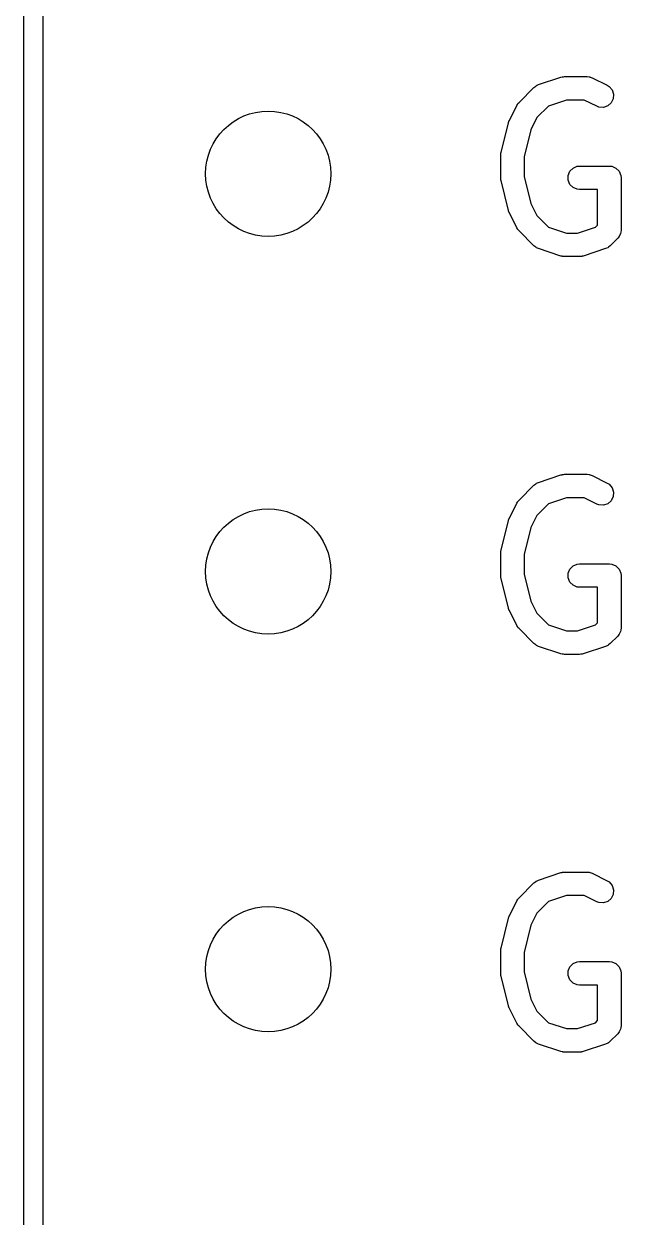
# Model space of a CAD drawing. Extents: x 19.8 to 98.9, y -129.1 to -67.1.
# Drawn here: x 55.28 to 59.09, y -121.46 to -113.84 of the extents above; entities that cross this region are included whole.
import ezdxf

# ---------------------------------------------------------------- set-up
doc = ezdxf.new("R2010")
doc.units = 0
doc.layers.add('BLACK', color=7, linetype='CONTINUOUS')

msp = doc.modelspace()

# ---------------------------------------------------------------- linework, layer by layer
at = {"layer": 'BLACK', "linetype": 'CONTINUOUS'}
for p, q in [((55.28, -129.024), (55.28, -72.636)), ((55.4, -72.696), (55.4, -128.964)), ((58.565919, -114.231287), (58.708775, -114.183668)), ((58.708775, -114.183668), (58.71603, -114.182018)), ((58.71603, -114.182018), (58.717861, -114.18126)), ((58.717861, -114.18126), (58.720514, -114.180998)), ((58.720514, -114.180998), (58.723112, -114.180408)), ((58.723112, -114.180408), (58.725086, -114.180548)), ((58.725086, -114.180548), (58.732493, -114.179819)), ((58.732493, -114.179819), (58.87535, -114.179819)), ((58.87535, -114.179819), (58.889982, -114.18126)), ((58.889982, -114.18126), (58.892471, -114.182291)), ((58.892471, -114.182291), (58.895159, -114.182482)), ((58.895159, -114.182482), (58.908891, -114.187737)), ((58.908891, -114.187737), (59.004129, -114.235356)), ((58.441365, -114.344643), (58.536603, -114.249405)), ((58.536603, -114.249405), (58.547968, -114.240077)), ((58.547968, -114.240077), (58.550458, -114.239045)), ((58.550458, -114.239045), (58.552493, -114.237281)), ((58.552493, -114.237281), (58.565919, -114.231287)), ((59.004129, -114.235356), (59.016572, -114.243188)), ((59.016572, -114.243188), (59.035745, -114.265296)), ((59.035745, -114.265296), (59.044999, -114.293057)), ((59.044999, -114.293057), (59.042925, -114.322247)), ((58.379697, -114.459373), (58.427316, -114.364135)), ((58.427316, -114.364135), (58.43128, -114.357835)), ((58.43128, -114.357835), (58.432038, -114.356008)), ((58.432038, -114.356008), (58.433726, -114.353951)), ((58.433726, -114.353951), (58.435148, -114.351692)), ((58.435148, -114.351692), (58.436646, -114.350392)), ((58.436646, -114.350392), (58.441365, -114.344643)), ((58.63015, -114.36799), (58.556037, -114.442103)), ((58.744663, -114.329819), (58.63015, -114.36799)), ((58.857645, -114.329819), (58.744663, -114.329819)), ((58.937047, -114.36952), (58.857645, -114.329819)), ((58.950778, -114.374775), (58.937047, -114.36952)), ((58.979968, -114.376849), (58.950778, -114.374775)), ((59.00773, -114.367595), (58.979968, -114.376849)), ((59.029837, -114.348422), (59.00773, -114.367595)), ((59.042925, -114.322247), (59.029837, -114.348422)), ((58.556037, -114.442103), (58.517543, -114.51909)), ((58.326399, -114.6652), (58.374018, -114.474724)), ((58.374018, -114.474724), (58.374403, -114.473644)), ((58.374403, -114.473644), (58.374442, -114.473105)), ((58.374442, -114.473105), (58.376779, -114.466997)), ((58.376779, -114.466997), (58.378965, -114.460878)), ((58.378965, -114.460878), (58.379287, -114.460442)), ((58.379287, -114.460442), (58.379697, -114.459373)), ((58.517543, -114.51909), (58.47416, -114.692624)), ((58.32416, -114.68339), (58.324411, -114.680836)), ((58.32416, -114.826247), (58.32416, -114.68339)), ((58.324249, -114.679744), (58.325058, -114.67427)), ((58.324411, -114.680836), (58.324249, -114.679744)), ((58.325058, -114.67427), (58.325601, -114.668758)), ((58.325601, -114.668758), (58.326023, -114.667736)), ((58.326023, -114.667736), (58.326399, -114.6652)), ((58.47416, -114.692624), (58.47416, -114.817013)), ((58.765371, -114.784579), (58.786063, -114.763887)), ((58.786063, -114.763887), (58.813099, -114.752688)), ((58.813099, -114.752688), (58.827731, -114.751247)), ((58.827731, -114.751247), (59.018207, -114.751247)), ((59.018207, -114.751247), (59.032839, -114.752688)), ((59.032839, -114.752688), (59.059875, -114.763887)), ((59.059875, -114.763887), (59.080567, -114.784579)), ((58.324411, -114.8288), (58.32416, -114.826247)), ((58.324249, -114.829893), (58.324411, -114.8288)), ((58.325058, -114.835366), (58.324249, -114.829893)), ((58.325601, -114.840879), (58.325058, -114.835366)), ((58.47416, -114.817013), (58.517543, -114.990547)), ((58.754172, -114.811615), (58.765371, -114.784579)), ((58.754172, -114.840879), (58.754172, -114.811615)), ((59.080567, -114.784579), (59.091766, -114.811615)), ((59.091766, -114.811615), (59.093207, -114.826247)), ((59.093207, -114.826247), (59.093207, -115.15958)), ((58.326023, -114.8419), (58.325601, -114.840879)), ((58.326399, -114.844437), (58.326023, -114.8419)), ((58.374018, -115.034913), (58.326399, -114.844437)), ((58.765371, -114.867915), (58.754172, -114.840879)), ((58.786063, -114.888607), (58.765371, -114.867915)), ((58.813099, -114.899806), (58.786063, -114.888607)), ((58.827731, -114.901247), (58.813099, -114.899806)), ((58.943207, -114.901247), (58.827731, -114.901247)), ((58.943207, -115.128514), (58.943207, -114.901247)), ((58.517543, -114.990547), (58.556037, -115.067534)), ((58.374403, -115.035992), (58.374018, -115.034913)), ((58.374442, -115.036532), (58.374403, -115.035992)), ((58.376769, -115.042613), (58.374442, -115.036532)), ((58.378965, -115.048759), (58.376769, -115.042613)), ((58.379287, -115.049194), (58.378965, -115.048759)), ((58.379697, -115.050264), (58.379287, -115.049194)), ((58.427316, -115.145502), (58.379697, -115.050264)), ((58.556037, -115.067534), (58.63015, -115.141648)), ((58.63015, -115.141648), (58.744663, -115.179819)), ((58.815561, -115.179819), (58.930074, -115.141647)), ((58.930074, -115.141647), (58.943207, -115.128514)), ((58.431279, -115.151798), (58.427316, -115.145502)), ((58.432037, -115.153628), (58.431279, -115.151798)), ((58.433726, -115.155686), (58.432037, -115.153628)), ((58.435148, -115.157945), (58.433726, -115.155686)), ((58.436646, -115.159244), (58.435148, -115.157945)), ((58.441365, -115.164994), (58.436646, -115.159244)), ((58.536603, -115.260233), (58.441365, -115.164994)), ((58.744663, -115.179819), (58.815561, -115.179819)), ((59.07124, -115.212613), (59.023622, -115.260232)), ((59.080568, -115.201247), (59.07124, -115.212613)), ((59.088306, -115.182565), (59.080568, -115.201247)), ((59.091766, -115.174212), (59.088306, -115.182565)), ((59.093207, -115.15958), (59.091766, -115.174212)), ((58.547968, -115.269561), (58.536603, -115.260233)), ((58.550458, -115.270592), (58.547968, -115.269561)), ((58.552493, -115.272357), (58.550458, -115.270592)), ((58.565919, -115.278351), (58.552493, -115.272357)), ((58.708775, -115.32597), (58.565919, -115.278351)), ((58.994305, -115.278351), (58.851448, -115.32597)), ((59.00773, -115.272357), (58.994305, -115.278351)), ((59.009765, -115.270591), (59.00773, -115.272357)), ((59.012256, -115.26956), (59.009765, -115.270591)), ((59.023622, -115.260232), (59.012256, -115.26956)), ((58.71603, -115.327619), (58.708775, -115.32597)), ((58.717861, -115.328378), (58.71603, -115.327619)), ((58.720514, -115.328639), (58.717861, -115.328378)), ((58.723112, -115.32923), (58.720514, -115.328639)), ((58.725086, -115.329089), (58.723112, -115.32923)), ((58.732493, -115.329819), (58.725086, -115.329089)), ((58.827731, -115.329819), (58.732493, -115.329819)), ((58.835136, -115.329089), (58.827731, -115.329819)), ((58.837111, -115.32923), (58.835136, -115.329089)), ((58.839708, -115.328639), (58.837111, -115.32923)), ((58.842363, -115.328378), (58.839708, -115.328639)), ((58.844194, -115.327619), (58.842363, -115.328378)), ((58.851448, -115.32597), (58.844194, -115.327619)), ((58.565919, -116.771287), (58.708775, -116.723668)), ((58.708775, -116.723668), (58.71603, -116.722018)), ((58.71603, -116.722018), (58.717861, -116.72126)), ((58.717861, -116.72126), (58.720514, -116.720998)), ((58.720514, -116.720998), (58.723112, -116.720408)), ((58.723112, -116.720408), (58.725086, -116.720548)), ((58.725086, -116.720548), (58.732493, -116.719819)), ((58.732493, -116.719819), (58.87535, -116.719819)), ((58.87535, -116.719819), (58.889982, -116.72126)), ((58.889982, -116.72126), (58.892471, -116.722291)), ((58.892471, -116.722291), (58.895159, -116.722482)), ((58.895159, -116.722482), (58.908891, -116.727737)), ((58.908891, -116.727737), (59.004129, -116.775356)), ((58.441365, -116.884643), (58.536603, -116.789405)), ((58.536603, -116.789405), (58.547968, -116.780077)), ((58.547968, -116.780077), (58.550458, -116.779045)), ((58.550458, -116.779045), (58.552493, -116.777281)), ((58.552493, -116.777281), (58.565919, -116.771287)), ((59.004129, -116.775356), (59.016572, -116.783188)), ((59.016572, -116.783188), (59.035745, -116.805296)), ((59.035745, -116.805296), (59.044999, -116.833057)), ((58.43128, -116.897835), (58.432038, -116.896008)), ((58.432038, -116.896008), (58.433726, -116.893951)), ((58.433726, -116.893951), (58.435148, -116.891692)), ((58.435148, -116.891692), (58.436646, -116.890392)), ((58.436646, -116.890392), (58.441365, -116.884643)), ((58.744663, -116.869819), (58.63015, -116.90799)), ((58.857645, -116.869819), (58.744663, -116.869819)), ((58.937047, -116.90952), (58.857645, -116.869819)), ((59.029837, -116.888422), (59.00773, -116.907595)), ((59.042925, -116.862247), (59.029837, -116.888422)), ((59.044999, -116.833057), (59.042925, -116.862247)), ((58.379697, -116.999373), (58.427316, -116.904135)), ((58.427316, -116.904135), (58.43128, -116.897835)), ((58.63015, -116.90799), (58.556037, -116.982103)), ((58.950778, -116.914775), (58.937047, -116.90952)), ((58.979968, -116.916849), (58.950778, -116.914775)), ((59.00773, -116.907595), (58.979968, -116.916849)), ((58.326399, -117.2052), (58.374018, -117.014724)), ((58.374018, -117.014724), (58.374403, -117.013644)), ((58.374403, -117.013644), (58.374442, -117.013105)), ((58.374442, -117.013105), (58.376779, -117.006997)), ((58.376779, -117.006997), (58.378965, -117.000878)), ((58.378965, -117.000878), (58.379287, -117.000442)), ((58.379287, -117.000442), (58.379697, -116.999373)), ((58.556037, -116.982103), (58.517543, -117.05909)), ((58.517543, -117.05909), (58.47416, -117.232624)), ((58.32416, -117.22339), (58.324411, -117.220836)), ((58.32416, -117.366247), (58.32416, -117.22339)), ((58.324249, -117.219744), (58.325058, -117.21427)), ((58.324411, -117.220836), (58.324249, -117.219744)), ((58.325058, -117.21427), (58.325601, -117.208758)), ((58.325601, -117.208758), (58.326023, -117.207736)), ((58.326023, -117.207736), (58.326399, -117.2052)), ((58.47416, -117.232624), (58.47416, -117.357013)), ((58.754172, -117.351615), (58.765371, -117.324579)), ((58.754172, -117.380879), (58.754172, -117.351615)), ((58.765371, -117.324579), (58.786063, -117.303887)), ((58.786063, -117.303887), (58.813099, -117.292688)), ((58.813099, -117.292688), (58.827731, -117.291247)), ((58.827731, -117.291247), (59.018207, -117.291247)), ((59.018207, -117.291247), (59.032839, -117.292688)), ((59.032839, -117.292688), (59.059875, -117.303887)), ((59.059875, -117.303887), (59.080567, -117.324579)), ((59.080567, -117.324579), (59.091766, -117.351615)), ((59.091766, -117.351615), (59.093207, -117.366247)), ((58.324411, -117.3688), (58.32416, -117.366247)), ((58.324249, -117.369893), (58.324411, -117.3688)), ((58.325058, -117.375366), (58.324249, -117.369893)), ((58.325601, -117.380879), (58.325058, -117.375366)), ((58.326023, -117.3819), (58.325601, -117.380879)), ((58.326399, -117.384437), (58.326023, -117.3819)), ((58.374018, -117.574913), (58.326399, -117.384437)), ((58.47416, -117.357013), (58.517543, -117.530547)), ((58.765371, -117.407915), (58.754172, -117.380879)), ((58.786063, -117.428607), (58.765371, -117.407915)), ((58.813099, -117.439806), (58.786063, -117.428607)), ((59.093207, -117.366247), (59.093207, -117.69958)), ((58.827731, -117.441247), (58.813099, -117.439806)), ((58.943207, -117.441247), (58.827731, -117.441247)), ((58.943207, -117.668514), (58.943207, -117.441247)), ((58.374403, -117.575992), (58.374018, -117.574913)), ((58.374442, -117.576532), (58.374403, -117.575992)), ((58.376769, -117.582613), (58.374442, -117.576532)), ((58.378965, -117.588759), (58.376769, -117.582613)), ((58.517543, -117.530547), (58.556037, -117.607534)), ((58.379287, -117.589194), (58.378965, -117.588759)), ((58.379697, -117.590264), (58.379287, -117.589194)), ((58.427316, -117.685502), (58.379697, -117.590264)), ((58.556037, -117.607534), (58.63015, -117.681648)), ((58.431279, -117.691798), (58.427316, -117.685502)), ((58.432037, -117.693628), (58.431279, -117.691798)), ((58.433726, -117.695686), (58.432037, -117.693628)), ((58.435148, -117.697945), (58.433726, -117.695686)), ((58.436646, -117.699244), (58.435148, -117.697945)), ((58.441365, -117.704994), (58.436646, -117.699244)), ((58.536603, -117.800233), (58.441365, -117.704994)), ((58.63015, -117.681648), (58.744663, -117.719819)), ((58.744663, -117.719819), (58.815561, -117.719819)), ((58.815561, -117.719819), (58.930074, -117.681647)), ((58.930074, -117.681647), (58.943207, -117.668514)), ((59.088306, -117.722565), (59.080568, -117.741247)), ((59.091766, -117.714212), (59.088306, -117.722565)), ((59.093207, -117.69958), (59.091766, -117.714212)), ((58.547968, -117.809561), (58.536603, -117.800233)), ((58.550458, -117.810592), (58.547968, -117.809561)), ((58.552493, -117.812357), (58.550458, -117.810592)), ((59.009765, -117.810591), (59.00773, -117.812357)), ((59.012256, -117.80956), (59.009765, -117.810591)), ((59.023622, -117.800232), (59.012256, -117.80956)), ((59.07124, -117.752613), (59.023622, -117.800232)), ((59.080568, -117.741247), (59.07124, -117.752613)), ((58.565919, -117.818351), (58.552493, -117.812357)), ((58.708775, -117.86597), (58.565919, -117.818351)), ((58.71603, -117.867619), (58.708775, -117.86597)), ((58.717861, -117.868378), (58.71603, -117.867619)), ((58.720514, -117.868639), (58.717861, -117.868378)), ((58.723112, -117.86923), (58.720514, -117.868639)), ((58.725086, -117.869089), (58.723112, -117.86923)), ((58.732493, -117.869819), (58.725086, -117.869089)), ((58.827731, -117.869819), (58.732493, -117.869819)), ((58.835136, -117.869089), (58.827731, -117.869819)), ((58.837111, -117.86923), (58.835136, -117.869089)), ((58.839708, -117.868639), (58.837111, -117.86923)), ((58.842363, -117.868378), (58.839708, -117.868639)), ((58.844194, -117.867619), (58.842363, -117.868378)), ((58.851448, -117.86597), (58.844194, -117.867619)), ((58.994305, -117.818351), (58.851448, -117.86597)), ((59.00773, -117.812357), (58.994305, -117.818351)), ((58.725086, -119.260548), (58.732493, -119.259819)), ((58.732493, -119.259819), (58.87535, -119.259819)), ((58.87535, -119.259819), (58.889982, -119.26126)), ((58.441365, -119.424643), (58.536603, -119.329405)), ((58.536603, -119.329405), (58.547968, -119.320077)), ((58.547968, -119.320077), (58.550458, -119.319045)), ((58.550458, -119.319045), (58.552493, -119.317281)), ((58.552493, -119.317281), (58.565919, -119.311287)), ((58.565919, -119.311287), (58.708775, -119.263668)), ((58.708775, -119.263668), (58.71603, -119.262018)), ((58.71603, -119.262018), (58.717861, -119.26126)), ((58.717861, -119.26126), (58.720514, -119.260998)), ((58.720514, -119.260998), (58.723112, -119.260408)), ((58.723112, -119.260408), (58.725086, -119.260548)), ((58.889982, -119.26126), (58.892471, -119.262291)), ((58.892471, -119.262291), (58.895159, -119.262482)), ((58.895159, -119.262482), (58.908891, -119.267737)), ((58.908891, -119.267737), (59.004129, -119.315356)), ((59.004129, -119.315356), (59.016572, -119.323188)), ((59.016572, -119.323188), (59.035745, -119.345296)), ((58.744663, -119.409819), (58.63015, -119.44799)), ((58.857645, -119.409819), (58.744663, -119.409819)), ((58.937047, -119.44952), (58.857645, -119.409819)), ((59.042925, -119.402247), (59.029837, -119.428422)), ((59.035745, -119.345296), (59.044999, -119.373057)), ((59.044999, -119.373057), (59.042925, -119.402247)), ((58.379697, -119.539373), (58.427316, -119.444135)), ((58.427316, -119.444135), (58.43128, -119.437835)), ((58.43128, -119.437835), (58.432038, -119.436008)), ((58.432038, -119.436008), (58.433726, -119.433951)), ((58.433726, -119.433951), (58.435148, -119.431692)), ((58.435148, -119.431692), (58.436646, -119.430392)), ((58.436646, -119.430392), (58.441365, -119.424643)), ((58.63015, -119.44799), (58.556037, -119.522103)), ((58.950778, -119.454775), (58.937047, -119.44952)), ((58.979968, -119.456849), (58.950778, -119.454775)), ((59.00773, -119.447595), (58.979968, -119.456849)), ((59.029837, -119.428422), (59.00773, -119.447595)), ((58.326399, -119.7452), (58.374018, -119.554724)), ((58.374018, -119.554724), (58.374403, -119.553644)), ((58.374403, -119.553644), (58.374442, -119.553105)), ((58.374442, -119.553105), (58.376779, -119.546997)), ((58.376779, -119.546997), (58.378965, -119.540878)), ((58.378965, -119.540878), (58.379287, -119.540442)), ((58.379287, -119.540442), (58.379697, -119.539373)), ((58.556037, -119.522103), (58.517543, -119.59909)), ((58.517543, -119.59909), (58.47416, -119.772624)), ((58.32416, -119.76339), (58.324411, -119.760836)), ((58.32416, -119.906247), (58.32416, -119.76339)), ((58.324249, -119.759744), (58.325058, -119.75427)), ((58.324411, -119.760836), (58.324249, -119.759744)), ((58.325058, -119.75427), (58.325601, -119.748758)), ((58.325601, -119.748758), (58.326023, -119.747736)), ((58.326023, -119.747736), (58.326399, -119.7452)), ((58.47416, -119.772624), (58.47416, -119.897013)), ((58.754172, -119.891615), (58.765371, -119.864579)), ((58.765371, -119.864579), (58.786063, -119.843887)), ((58.786063, -119.843887), (58.813099, -119.832688)), ((58.813099, -119.832688), (58.827731, -119.831247)), ((58.827731, -119.831247), (59.018207, -119.831247)), ((59.018207, -119.831247), (59.032839, -119.832688)), ((59.032839, -119.832688), (59.059875, -119.843887)), ((59.059875, -119.843887), (59.080567, -119.864579)), ((59.080567, -119.864579), (59.091766, -119.891615)), ((58.324411, -119.9088), (58.32416, -119.906247)), ((58.324249, -119.909893), (58.324411, -119.9088)), ((58.325058, -119.915366), (58.324249, -119.909893)), ((58.325601, -119.920879), (58.325058, -119.915366)), ((58.326023, -119.9219), (58.325601, -119.920879)), ((58.326399, -119.924437), (58.326023, -119.9219)), ((58.374018, -120.114913), (58.326399, -119.924437)), ((58.47416, -119.897013), (58.517543, -120.070547)), ((58.754172, -119.920879), (58.754172, -119.891615)), ((58.765371, -119.947915), (58.754172, -119.920879)), ((59.091766, -119.891615), (59.093207, -119.906247)), ((59.093207, -119.906247), (59.093207, -120.23958)), ((58.786063, -119.968607), (58.765371, -119.947915)), ((58.813099, -119.979806), (58.786063, -119.968607)), ((58.827731, -119.981247), (58.813099, -119.979806)), ((58.943207, -119.981247), (58.827731, -119.981247)), ((58.943207, -120.208514), (58.943207, -119.981247)), ((58.517543, -120.070547), (58.556037, -120.147534)), ((58.374403, -120.115992), (58.374018, -120.114913)), ((58.374442, -120.116532), (58.374403, -120.115992)), ((58.376769, -120.122613), (58.374442, -120.116532)), ((58.378965, -120.128759), (58.376769, -120.122613)), ((58.379287, -120.129194), (58.378965, -120.128759)), ((58.379697, -120.130264), (58.379287, -120.129194)), ((58.427316, -120.225502), (58.379697, -120.130264)), ((58.556037, -120.147534), (58.63015, -120.221648)), ((58.431279, -120.231798), (58.427316, -120.225502)), ((58.432037, -120.233628), (58.431279, -120.231798)), ((58.433726, -120.235686), (58.432037, -120.233628)), ((58.435148, -120.237945), (58.433726, -120.235686)), ((58.436646, -120.239244), (58.435148, -120.237945)), ((58.441365, -120.244994), (58.436646, -120.239244)), ((58.536603, -120.340233), (58.441365, -120.244994)), ((58.63015, -120.221648), (58.744663, -120.259819)), ((58.815561, -120.259819), (58.930074, -120.221647)), ((58.930074, -120.221647), (58.943207, -120.208514)), ((59.093207, -120.23958), (59.091766, -120.254212)), ((58.744663, -120.259819), (58.815561, -120.259819)), ((59.07124, -120.292613), (59.023622, -120.340232)), ((59.080568, -120.281247), (59.07124, -120.292613)), ((59.088306, -120.262565), (59.080568, -120.281247)), ((59.091766, -120.254212), (59.088306, -120.262565)), ((58.547968, -120.349561), (58.536603, -120.340233)), ((58.550458, -120.350592), (58.547968, -120.349561)), ((58.552493, -120.352357), (58.550458, -120.350592)), ((58.565919, -120.358351), (58.552493, -120.352357)), ((58.708775, -120.40597), (58.565919, -120.358351)), ((58.994305, -120.358351), (58.851448, -120.40597)), ((59.00773, -120.352357), (58.994305, -120.358351)), ((59.009765, -120.350591), (59.00773, -120.352357)), ((59.012256, -120.34956), (59.009765, -120.350591)), ((59.023622, -120.340232), (59.012256, -120.34956)), ((58.71603, -120.407619), (58.708775, -120.40597)), ((58.717861, -120.408378), (58.71603, -120.407619)), ((58.720514, -120.408639), (58.717861, -120.408378)), ((58.723112, -120.40923), (58.720514, -120.408639)), ((58.725086, -120.409089), (58.723112, -120.40923)), ((58.732493, -120.409819), (58.725086, -120.409089)), ((58.827731, -120.409819), (58.732493, -120.409819)), ((58.835136, -120.409089), (58.827731, -120.409819)), ((58.837111, -120.40923), (58.835136, -120.409089)), ((58.839708, -120.408639), (58.837111, -120.40923)), ((58.842363, -120.408378), (58.839708, -120.408639)), ((58.844194, -120.407619), (58.842363, -120.408378)), ((58.851448, -120.40597), (58.844194, -120.407619))]:
    msp.add_line(p, q, dxfattribs=at)
at = {"layer": 'BLACK'}
for centre in [(56.84, -114.8), (56.84, -114.8), (56.84, -117.34), (56.84, -117.34), (56.84, -119.88), (56.84, -119.88)]:
    msp.add_circle(centre, 0.4, dxfattribs=at)

doc.saveas('drawing.dxf')
